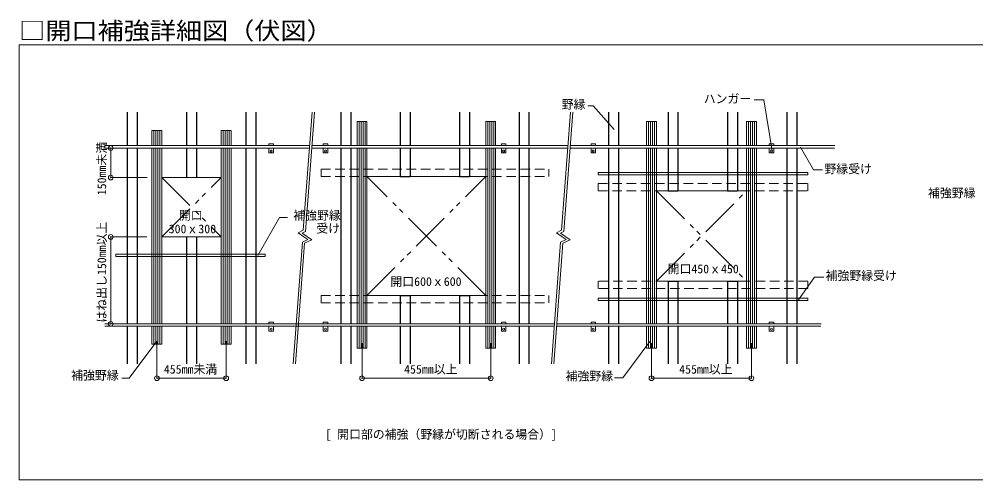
# Model space of a CAD drawing. Units: millimetres, scale not verified. Extents: x -7800 to 7800, y -5387 to 5300.
# Drawn here: x 78 to 4911, y 75 to 2401 of the extents above; entities that cross this region are included whole.
import ezdxf
from ezdxf.enums import TextEntityAlignment as Align

# ---------------------------------------------------------------- set-up
doc = ezdxf.new("R2010")
doc.units = ezdxf.units.MM
doc.header["$LTSCALE"] = 40
doc.header["$PDMODE"] = 32
doc.header["$PDSIZE"] = 24
for name, pattern in [('CHAIN1', [8, 5, -1, 1, -1]), ('DASHED1', [1.8, 1.2, -0.6]), ('DOUBLE_CHAIN1', [8.8, 5, -1, 0.6, -0.6, 0.6, -1])]:
    doc.linetypes.add(name, pattern=pattern)
for name, color, linetype, lineweight in [('7-0_中心線', 4, 'CHAIN1', 9), ('7-1_吊り材', 7, 'Continuous', 18), ('7-2_野縁受け', 3, 'Continuous', 18), ('7-3_野縁', 2, 'Continuous', 25), ('7-4_ブレース・補強材', 4, 'Continuous', 9), ('7-5_寸法', 4, 'Continuous', 9), ('7-6_文字・矢印', 7, 'Continuous', 18), ('7-D_パネル', 4, 'Continuous', 9), ('F-3_野縁受け', 7, 'Continuous', 18)]:
    doc.layers.add(name, color=color, linetype=linetype, lineweight=lineweight)
doc.layers.add('F-6_文字', color=7, linetype='Continuous')
doc.styles.add('ＭＳ ゴシック', font='')
doc.styles.get('ＭＳ ゴシック').set_extended_font_data('MS Gothic')

msp = doc.modelspace()

# ---------------------------------------------------------------- linework, layer by layer
at = {"layer": '7-0_中心線'}
for p, q in [((1123.95, 774.63), (1123.95, 587.62)), ((773.95, 771.98), (773.95, 587.62)), ((1810.49, 764.56), (1810.49, 587.62)), ((2460.49, 764.56), (2460.49, 587.62)), ((3272.64, 764.56), (3272.64, 587.62)), ((3777.64, 764.56), (3777.64, 587.62))]:
    msp.add_line(p, q, dxfattribs=at)
at = {"layer": '7-1_吊り材'}
for p, q in [((1340.15, 1761.99), (1340.15, 1770.79)), ((1340.15, 1770.79), (1363.15, 1770.79)), ((1340.15, 1749.99), (1340.15, 1724.99)), ((1363.15, 1770.79), (1363.15, 1761.99)), ((1363.15, 1724.99), (1363.15, 1749.99)), ((1614.27, 1770.79), (1614.27, 1761.99)), ((1637.27, 1770.79), (1614.27, 1770.79)), ((1614.27, 1724.99), (1614.27, 1749.99)), ((1637.27, 1761.99), (1637.27, 1770.79)), ((1637.27, 1749.99), (1637.27, 1724.99)), ((2514.27, 1770.79), (2514.27, 1761.99)), ((2537.27, 1770.79), (2514.27, 1770.79)), ((2514.27, 1724.99), (2514.27, 1749.99)), ((2537.27, 1761.99), (2537.27, 1770.79)), ((2537.27, 1749.99), (2537.27, 1724.99)), ((2967.16, 1770.79), (2967.16, 1761.99)), ((2990.16, 1770.79), (2967.16, 1770.79)), ((2967.16, 1724.99), (2967.16, 1749.99)), ((2990.16, 1761.99), (2990.16, 1770.79)), ((2990.16, 1749.99), (2990.16, 1724.99)), ((3867.16, 1770.79), (3867.16, 1761.99)), ((3890.16, 1770.79), (3867.16, 1770.79)), ((3867.16, 1724.99), (3867.16, 1749.99)), ((3890.16, 1761.99), (3890.16, 1770.79)), ((3890.16, 1749.99), (3890.16, 1724.99)), ((1340.15, 1724.99), (1363.15, 1724.99)), ((1637.27, 1724.99), (1614.27, 1724.99)), ((2537.27, 1724.99), (2514.27, 1724.99)), ((2990.16, 1724.99), (2967.16, 1724.99)), ((3890.16, 1724.99), (3867.16, 1724.99)), ((1340.15, 861.99), (1340.15, 870.79)), ((1340.15, 870.79), (1363.15, 870.79)), ((1363.15, 870.79), (1363.15, 861.99)), ((1614.27, 870.79), (1614.27, 861.99)), ((1637.27, 870.79), (1614.27, 870.79)), ((1637.27, 861.99), (1637.27, 870.79)), ((2514.27, 870.79), (2514.27, 861.99)), ((2537.27, 870.79), (2514.27, 870.79)), ((2537.27, 861.99), (2537.27, 870.79)), ((2967.16, 870.79), (2967.16, 861.99)), ((2990.16, 870.79), (2967.16, 870.79)), ((2990.16, 861.99), (2990.16, 870.79)), ((3867.16, 870.79), (3867.16, 861.99)), ((3890.16, 870.79), (3867.16, 870.79)), ((3890.16, 861.99), (3890.16, 870.79)), ((1340.15, 849.99), (1340.15, 824.99)), ((1340.15, 824.99), (1363.15, 824.99)), ((1363.15, 824.99), (1363.15, 849.99)), ((1614.27, 824.99), (1614.27, 849.99)), ((1637.27, 824.99), (1614.27, 824.99)), ((1637.27, 849.99), (1637.27, 824.99)), ((2514.27, 824.99), (2514.27, 849.99)), ((2537.27, 824.99), (2514.27, 824.99)), ((2537.27, 849.99), (2537.27, 824.99)), ((2967.16, 824.99), (2967.16, 849.99)), ((2990.16, 824.99), (2967.16, 824.99)), ((2990.16, 849.99), (2990.16, 824.99)), ((3867.16, 824.99), (3867.16, 849.99)), ((3890.16, 824.99), (3867.16, 824.99)), ((3890.16, 849.99), (3890.16, 824.99))]:
    msp.add_line(p, q, dxfattribs=at)
for centre in [(1351.65, 1734.99), (1625.77, 1734.99), (2525.77, 1734.99), (2978.66, 1734.99), (3878.66, 1734.99), (1351.65, 834.99), (1625.77, 834.99), (2525.77, 834.99), (2978.66, 834.99), (3878.66, 834.99)]:
    msp.add_circle(centre, 5, dxfattribs=at)
at = {"layer": '7-2_野縁受け'}
for p, q in [((1545.98, 1761.99), (511.04, 1761.99)), ((1545.07, 1749.99), (511.04, 1749.99)), ((1557.1, 1749.99), (2849.82, 1749.99)), ((1558.01, 1761.99), (2850.73, 1761.99)), ((2861.85, 1749.99), (4197.24, 1749.99)), ((2862.77, 1761.99), (4198.15, 1761.99)), ((1487.8, 861.99), (511.04, 861.99)), ((1488.71, 849.99), (511.04, 849.99)), ((1488.71, 849.99), (2781.43, 849.99)), ((1489.62, 861.99), (2782.34, 861.99)), ((2793.46, 849.99), (4128.84, 849.99)), ((2794.37, 861.99), (4129.75, 861.99))]:
    msp.add_line(p, q, dxfattribs=at)
at = {"layer": '7-3_野縁'}
for p, q in [((623.95, 1930.34), (623.95, 1761.99)), ((673.95, 1930.34), (673.95, 1761.99)), ((923.95, 1930.34), (923.95, 1761.99)), ((973.95, 1930.34), (973.95, 1761.99)), ((1223.95, 1930.34), (1223.95, 1761.99)), ((1273.95, 1930.34), (1273.95, 1761.99)), ((1703.47, 1930.34), (1703.47, 1761.99)), ((1753.47, 1930.34), (1753.47, 1761.99)), ((2003.47, 1930.34), (2003.47, 1761.99)), ((2053.47, 1930.34), (2053.47, 1761.99)), ((2303.47, 1930.34), (2303.47, 1761.99)), ((2353.47, 1930.34), (2353.47, 1761.99)), ((2603.47, 1930.34), (2603.47, 1761.99)), ((2653.47, 1930.34), (2653.47, 1761.99)), ((3056.35, 1930.34), (3056.35, 1761.99)), ((3106.35, 1930.34), (3106.35, 1761.99)), ((3356.35, 1930.34), (3356.35, 1761.99)), ((3406.35, 1930.34), (3406.35, 1761.99)), ((3656.35, 1930.34), (3656.35, 1761.99)), ((3706.35, 1930.34), (3706.35, 1761.99)), ((3956.35, 1930.34), (3956.35, 1761.99)), ((4006.35, 1930.34), (4006.35, 1761.99)), ((623.95, 1749.99), (623.95, 1606.99)), ((673.95, 1749.99), (673.95, 1606.99)), ((923.95, 1749.99), (923.95, 1606.99)), ((973.95, 1749.99), (973.95, 1606.99)), ((1223.95, 1749.99), (1223.95, 1605.99)), ((1273.95, 1749.99), (1273.95, 1605.99)), ((1703.47, 1749.99), (1703.47, 1605.99)), ((1753.47, 1749.99), (1753.47, 1605.99)), ((2003.47, 1749.99), (2003.47, 1605.99)), ((2053.47, 1749.99), (2053.47, 1605.99)), ((2303.47, 1749.99), (2303.47, 1605.99)), ((2353.47, 1749.99), (2353.47, 1605.99)), ((2603.47, 1749.99), (2603.47, 1605.99)), ((3056.35, 1749.99), (3056.35, 1533.49)), ((3106.35, 1749.99), (3106.35, 1533.49)), ((3356.35, 1749.99), (3356.35, 1533.49)), ((3406.35, 1749.99), (3406.35, 1533.49)), ((3656.35, 1749.99), (3656.35, 1533.49)), ((3706.35, 1749.99), (3706.35, 1533.49)), ((3956.35, 1749.99), (3956.35, 1533.49)), ((4006.35, 1749.99), (4006.35, 1533.49)), ((623.95, 1606.99), (623.95, 1005.99)), ((673.95, 1606.99), (673.95, 1005.99)), ((1223.95, 1605.99), (1223.95, 1005.99)), ((1273.95, 1605.99), (1273.95, 1005.99)), ((1703.47, 1605.99), (1703.47, 1005.99)), ((1753.47, 1605.99), (1753.47, 1005.99)), ((2003.47, 1605.99), (2053.47, 1605.99)), ((2303.47, 1605.99), (2353.47, 1605.99)), ((2603.47, 1605.99), (2603.47, 1005.99)), ((3056.35, 1614.44), (3056.35, 1571.49)), ((3106.35, 1614.44), (3106.35, 1571.49)), ((3356.35, 1614.44), (3356.35, 1571.49)), ((3356.35, 1614.44), (3356.35, 1571.49)), ((3406.35, 1614.44), (3406.35, 1571.49)), ((3406.35, 1614.44), (3406.35, 1571.49)), ((3656.35, 1614.44), (3656.35, 1571.49)), ((3656.35, 1614.44), (3656.35, 1571.49)), ((3706.35, 1614.44), (3706.35, 1571.49)), ((3706.35, 1614.44), (3706.35, 1571.49)), ((3956.35, 1614.44), (3956.35, 1571.49)), ((4006.35, 1614.44), (4006.35, 1571.49)), ((3056.35, 1533.49), (3056.35, 1078.49)), ((3106.35, 1533.49), (3106.35, 1078.49)), ((3356.35, 1533.49), (3406.35, 1533.49)), ((3656.35, 1533.49), (3706.35, 1533.49)), ((3956.35, 1533.49), (3956.35, 1078.49)), ((4006.35, 1533.49), (4006.35, 1078.49)), ((923.95, 1300.99), (923.95, 1005.99)), ((973.95, 1300.99), (973.95, 1005.99)), ((3056.35, 1078.49), (3056.35, 861.99)), ((3106.35, 1078.49), (3106.35, 861.99)), ((3356.35, 1078.49), (3406.35, 1078.49)), ((3356.35, 1078.49), (3356.35, 861.99)), ((3406.35, 1078.49), (3406.35, 861.99)), ((3656.35, 1078.49), (3706.35, 1078.49)), ((3656.35, 1078.49), (3656.35, 861.99)), ((3706.35, 1078.49), (3706.35, 861.99)), ((3956.35, 1078.49), (3956.35, 861.99)), ((4006.35, 1078.49), (4006.35, 861.99)), ((3056.35, 1040.49), (3056.35, 991.85)), ((3106.35, 1040.49), (3106.35, 991.85)), ((3356.35, 1040.49), (3356.35, 991.85)), ((3356.35, 1040.49), (3356.35, 991.85)), ((3406.35, 1040.49), (3406.35, 991.85)), ((3406.35, 1040.49), (3406.35, 991.85)), ((3656.35, 1040.49), (3656.35, 991.85)), ((3656.35, 1040.49), (3656.35, 991.85)), ((3706.35, 1040.49), (3706.35, 991.85)), ((3706.35, 1040.49), (3706.35, 991.85)), ((3956.35, 1040.49), (3956.35, 991.85)), ((4006.35, 1040.49), (4006.35, 991.85)), ((623.95, 1005.99), (623.95, 861.99)), ((673.95, 1005.99), (673.95, 861.99)), ((923.95, 1005.99), (923.95, 861.99)), ((973.95, 1005.99), (973.95, 861.99)), ((1223.95, 1005.99), (1223.95, 861.99)), ((1273.95, 1005.99), (1273.95, 861.99)), ((1703.47, 1005.99), (1703.47, 861.99)), ((1753.47, 1005.99), (1753.47, 861.99)), ((2003.47, 1005.99), (2053.47, 1005.99)), ((2003.47, 1005.99), (2003.47, 861.99)), ((2053.47, 1005.99), (2053.47, 861.99)), ((2303.47, 1005.99), (2353.47, 1005.99)), ((2303.47, 1005.99), (2303.47, 861.99)), ((2353.47, 1005.99), (2353.47, 861.99)), ((2603.47, 1005.99), (2603.47, 861.99)), ((2653.47, 1005.99), (2653.47, 861.99)), ((623.95, 849.99), (623.95, 660.28)), ((673.95, 849.99), (673.95, 660.28)), ((923.95, 849.99), (923.95, 660.28)), ((973.95, 849.99), (973.95, 660.28)), ((1223.95, 849.99), (1223.95, 660.28)), ((1273.95, 849.99), (1273.95, 660.28)), ((1703.47, 849.99), (1703.47, 660.28)), ((1753.47, 849.99), (1753.47, 660.28)), ((2003.47, 849.99), (2003.47, 660.28)), ((2053.47, 849.99), (2053.47, 660.28)), ((2303.47, 849.99), (2303.47, 660.28)), ((2353.47, 849.99), (2353.47, 660.28)), ((2603.47, 849.99), (2603.47, 660.28)), ((2653.47, 849.99), (2653.47, 660.28)), ((3056.35, 849.99), (3056.35, 660.28)), ((3106.35, 849.99), (3106.35, 660.28)), ((3356.35, 849.99), (3356.35, 660.28)), ((3406.35, 849.99), (3406.35, 660.28)), ((3656.35, 849.99), (3656.35, 660.28)), ((3706.35, 849.99), (3706.35, 660.28)), ((3956.35, 849.99), (3956.35, 660.28)), ((4006.35, 849.99), (4006.35, 660.28))]:
    msp.add_line(p, q, dxfattribs=at)
msp.add_lwpolyline([(2653.47, 1749.99), (2653.47, 1605.99), (2653.47, 1005.99)], dxfattribs=at)
at = {"layer": '7-4_ブレース・補強材'}
for p, q in [((748.95, 1838.65), (798.95, 1838.65)), ((748.95, 1838.65), (748.95, 1761.99)), ((758.95, 1838.65), (758.95, 1761.99)), ((768.95, 1838.65), (768.95, 1761.99)), ((778.95, 1838.65), (778.95, 1761.99)), ((788.95, 1838.65), (788.95, 1761.99)), ((798.95, 1838.65), (798.95, 1761.99)), ((798.95, 1838.65), (798.95, 1761.99)), ((1098.95, 1838.65), (1148.95, 1838.65)), ((1098.95, 1838.65), (1098.95, 1761.99)), ((1108.95, 1838.65), (1108.95, 1761.99)), ((1118.95, 1838.65), (1118.95, 1761.99)), ((1128.95, 1838.65), (1128.95, 1761.99)), ((1138.95, 1838.65), (1138.95, 1761.99)), ((1148.95, 1838.65), (1148.95, 1761.99)), ((1785.49, 1883.72), (1835.49, 1883.72)), ((1785.49, 1761.99), (1785.49, 1883.72)), ((1795.49, 1761.99), (1795.49, 1883.72)), ((1805.49, 1761.99), (1805.49, 1883.72)), ((1815.49, 1761.99), (1815.49, 1883.72)), ((1825.49, 1761.99), (1825.49, 1883.72)), ((1835.49, 1761.99), (1835.49, 1883.72)), ((2435.49, 1761.99), (2435.49, 1883.72)), ((2435.49, 1883.72), (2485.49, 1883.72)), ((2445.49, 1883.72), (2445.49, 1761.99)), ((2455.49, 1883.72), (2455.49, 1761.99)), ((2465.49, 1883.72), (2465.49, 1761.99)), ((2475.49, 1883.72), (2475.49, 1761.99)), ((2485.49, 1883.72), (2485.49, 1761.99)), ((3247.64, 1883.72), (3297.64, 1883.72)), ((3247.64, 1883.72), (3247.64, 1761.99)), ((3257.64, 1883.72), (3257.64, 1761.99)), ((3267.64, 1883.72), (3267.64, 1761.99)), ((3277.64, 1883.72), (3277.64, 1761.99)), ((3287.64, 1883.72), (3287.64, 1761.99)), ((3297.64, 1883.72), (3297.64, 1761.99)), ((3752.64, 1883.72), (3802.64, 1883.72)), ((3752.64, 1883.72), (3752.64, 1761.99)), ((3762.64, 1883.72), (3762.64, 1761.99)), ((3772.64, 1883.72), (3772.64, 1761.99)), ((3782.64, 1883.72), (3782.64, 1761.99)), ((3792.64, 1883.72), (3792.64, 1761.99)), ((3802.64, 1883.72), (3802.64, 1761.99)), ((748.95, 1749.99), (748.95, 861.99)), ((758.95, 1749.99), (758.95, 861.99)), ((768.95, 1749.99), (768.95, 861.99)), ((778.95, 1749.99), (778.95, 861.99)), ((788.95, 1749.99), (788.95, 861.99)), ((798.95, 1749.99), (798.95, 861.99)), ((798.95, 1749.99), (798.95, 861.99)), ((1098.95, 1749.99), (1098.95, 861.99)), ((1108.95, 1749.99), (1108.95, 861.99)), ((1118.95, 1749.99), (1118.95, 861.99)), ((1128.95, 1749.99), (1128.95, 861.99)), ((1138.95, 1749.99), (1138.95, 861.99)), ((1148.95, 1749.99), (1148.95, 861.99)), ((1785.49, 861.99), (1785.49, 1749.99)), ((1795.49, 861.99), (1795.49, 1749.99)), ((1805.49, 861.99), (1805.49, 1749.99)), ((1815.49, 861.99), (1815.49, 1749.99)), ((1825.49, 861.99), (1825.49, 1749.99)), ((1835.49, 1749.99), (1835.49, 861.99)), ((2435.49, 1749.99), (2435.49, 861.99)), ((2445.49, 1749.99), (2445.49, 861.99)), ((2455.49, 1749.99), (2455.49, 861.99)), ((2465.49, 1749.99), (2465.49, 861.99)), ((2475.49, 1749.99), (2475.49, 861.99)), ((2485.49, 1749.99), (2485.49, 861.99)), ((3247.64, 1749.99), (3247.64, 1078.49)), ((3257.64, 1749.99), (3257.64, 1078.49)), ((3267.64, 1749.99), (3267.64, 1078.49)), ((3277.64, 1749.99), (3277.64, 1078.49)), ((3287.64, 1749.99), (3287.64, 1078.49)), ((3297.64, 1749.99), (3297.64, 1078.49)), ((3752.64, 1749.99), (3752.64, 1078.49)), ((3762.64, 1749.99), (3762.64, 1078.49)), ((3772.64, 1749.99), (3772.64, 1078.49)), ((3782.64, 1749.99), (3782.64, 1078.49)), ((3792.64, 1749.99), (3792.64, 1078.49)), ((3802.64, 1749.99), (3802.64, 1078.49)), ((3003.1, 1626.44), (4062.56, 1626.44)), ((3003.1, 1614.44), (3003.1, 1626.44)), ((3247.64, 1614.44), (3247.64, 1571.49)), ((3297.64, 1614.44), (3297.64, 1571.49)), ((3752.64, 1614.44), (3752.64, 1571.49)), ((3802.64, 1614.44), (3802.64, 1571.49)), ((565.91, 1214.8), (1321.39, 1214.8)), ((565.91, 1202.8), (565.91, 1214.8)), ((1321.39, 1214.8), (1321.39, 1202.8)), ((565.91, 1202.8), (1321.39, 1202.8)), ((3247.64, 1078.49), (3247.64, 861.99)), ((3257.64, 1078.49), (3257.64, 861.99)), ((3267.64, 1078.49), (3267.64, 861.99)), ((3277.64, 1078.49), (3277.64, 861.99)), ((3287.64, 1078.49), (3287.64, 861.99)), ((3297.64, 1078.49), (3297.64, 861.99)), ((3752.64, 1078.49), (3752.64, 861.99)), ((3762.64, 1078.49), (3762.64, 861.99)), ((3772.64, 1078.49), (3772.64, 861.99)), ((3782.64, 1078.49), (3782.64, 861.99)), ((3792.64, 1078.49), (3792.64, 861.99)), ((3802.64, 1078.49), (3802.64, 861.99)), ((3247.64, 1040.49), (3247.64, 991.85)), ((3297.64, 1040.49), (3297.64, 991.85)), ((3752.64, 1040.49), (3752.64, 991.85)), ((3802.64, 1040.49), (3802.64, 991.85)), ((3003.1, 991.85), (4062.56, 991.85)), ((3003.1, 979.85), (3003.1, 991.85)), ((748.95, 849.99), (748.95, 759.8)), ((758.95, 849.99), (758.95, 759.8)), ((768.95, 849.99), (768.95, 759.8)), ((778.95, 849.99), (778.95, 759.8)), ((788.95, 849.99), (788.95, 759.8)), ((798.95, 849.99), (798.95, 759.8)), ((798.95, 849.99), (798.95, 759.8)), ((1098.95, 849.99), (1098.95, 759.8)), ((1108.95, 849.99), (1108.95, 759.8)), ((1118.95, 849.99), (1118.95, 759.8)), ((1128.95, 849.99), (1128.95, 759.8)), ((1138.95, 849.99), (1138.95, 759.8)), ((1148.95, 849.99), (1148.95, 759.8)), ((1785.49, 739.47), (1785.49, 849.99)), ((1795.49, 739.47), (1795.49, 849.99)), ((1805.49, 739.47), (1805.49, 849.99)), ((1815.49, 739.47), (1815.49, 849.99)), ((1825.49, 739.47), (1825.49, 849.99)), ((1835.49, 849.99), (1835.49, 739.47)), ((2435.49, 849.99), (2435.49, 739.47)), ((2445.49, 849.99), (2445.49, 739.47)), ((2455.49, 849.99), (2455.49, 739.47)), ((2465.49, 849.99), (2465.49, 739.47)), ((2475.49, 849.99), (2475.49, 739.47)), ((2485.49, 849.99), (2485.49, 739.47)), ((3247.64, 849.99), (3247.64, 739.47)), ((3257.64, 849.99), (3257.64, 739.47)), ((3267.64, 849.99), (3267.64, 739.47)), ((3277.64, 849.99), (3277.64, 739.47)), ((3287.64, 849.99), (3287.64, 739.47)), ((3297.64, 849.99), (3297.64, 739.47)), ((3752.64, 849.99), (3752.64, 739.47)), ((3762.64, 849.99), (3762.64, 739.47)), ((3772.64, 849.99), (3772.64, 739.47)), ((3782.64, 849.99), (3782.64, 739.47)), ((3792.64, 849.99), (3792.64, 739.47)), ((3802.64, 849.99), (3802.64, 739.47)), ((748.95, 759.8), (798.95, 759.8)), ((1098.95, 759.8), (1148.95, 759.8)), ((1785.49, 739.47), (1835.49, 739.47)), ((2435.49, 739.47), (2485.49, 739.47)), ((3247.64, 739.47), (3297.64, 739.47)), ((3752.64, 739.47), (3802.64, 739.47))]:
    msp.add_line(p, q, dxfattribs=at)
at = {"layer": '7-4_ブレース・補強材', "linetype": 'DASHED1'}
for p, q in [((1603.47, 1643.99), (2753.47, 1643.99)), ((2753.47, 1643.99), (2753.47, 1605.99)), ((3003.1, 1571.49), (4062.56, 1571.49)), ((3003.1, 1571.49), (3003.1, 1533.49)), ((4062.56, 1533.49), (4062.56, 1571.49)), ((3003.1, 1533.49), (4062.56, 1533.49)), ((3003.1, 1078.49), (3003.1, 1040.49)), ((4062.56, 1078.49), (3003.1, 1078.49)), ((4062.56, 1040.49), (4062.56, 1078.49)), ((4062.56, 1040.49), (3003.1, 1040.49)), ((1603.47, 1005.99), (2753.47, 1005.99)), ((1603.47, 1005.99), (1603.47, 967.99)), ((1603.47, 967.99), (2753.47, 967.99)), ((2753.47, 1005.99), (2753.47, 967.99))]:
    msp.add_line(p, q, dxfattribs=at)
msp.add_lwpolyline([(1603.47, 1643.99), (1603.47, 1605.99), (2753.47, 1605.99)], dxfattribs=at)
at = {"layer": '7-4_ブレース・補強材'}
for points in [[(3003.1, 1614.44), (4062.56, 1614.44), (4062.56, 1626.44)], [(3003.1, 979.85), (4062.56, 979.85), (4062.56, 991.85)]]:
    msp.add_lwpolyline(points, dxfattribs=at)
at = {"layer": '7-5_寸法'}
for p, q in [((540.97, 1749.99), (540.97, 1600.99)), ((540.97, 1600.99), (725.58, 1600.99)), ((540.97, 1300.99), (723.38, 1300.99)), ((540.97, 861.99), (540.97, 1300.99)), ((773.95, 587.62), (1123.95, 587.62)), ((1810.49, 587.62), (2460.49, 587.62)), ((3272.64, 587.62), (3777.64, 587.62))]:
    msp.add_line(p, q, dxfattribs=at)
at = {"layer": '7-5_寸法', "color": 7}
for p in [(540.97, 1749.99), (540.97, 1600.99), (540.97, 1300.99), (540.97, 861.99), (773.95, 587.62), (1123.95, 587.62), (1810.49, 587.62), (2460.49, 587.62), (3272.64, 587.62), (3777.64, 587.62)]:
    msp.add_point(p, dxfattribs=at)
at = {"layer": '7-6_文字・矢印'}
for p, q in [((3840.87, 1993.34), (3791.45, 1993.34)), ((3840.87, 1993.34), (3882.48, 1736.07)), ((2978.04, 1963.32), (2950.38, 1963.32)), ((2978.04, 1963.32), (3084.07, 1843.73)), ((1283.51, 1207.95), (1394.27, 1399.79)), ((1394.27, 1398.9), (1433.72, 1398.9)), ((4014.88, 983.63), (4095.42, 1097.89)), ((4095.42, 1097.89), (4143.01, 1097.89)), ((634.38, 588.14), (774.25, 774.63)), ((3127.42, 590.37), (3264.34, 772.92)), ((634.38, 588.14), (596.24, 588.14)), ((3127.42, 590.37), (3086.05, 590.37))]:
    msp.add_line(p, q, dxfattribs=at)
at = {"layer": '7-6_文字・矢印', "color": 4, "lineweight": 9}
for p, q in [((1558.77, 1930.34), (1513.51, 1334.67)), ((1570.81, 1930.34), (1525.12, 1329.15)), ((2863.52, 1930.34), (2818.26, 1334.67)), ((2875.56, 1930.34), (2829.87, 1329.15)), ((1487.58, 1322.21), (1513.51, 1334.67)), ((1517.05, 1302.08), (1487.58, 1322.21)), ((1507.52, 1320.7), (1525.12, 1329.15)), ((1556.92, 1286.94), (1507.52, 1320.7)), ((2792.33, 1322.21), (2818.26, 1334.67)), ((2821.8, 1302.08), (2792.33, 1322.21)), ((2812.27, 1320.7), (2829.87, 1329.15)), ((2861.68, 1286.94), (2812.27, 1320.7)), ((1508.97, 1275), (1462.26, 660.28)), ((1520.59, 1269.49), (1474.29, 660.28)), ((1536.98, 1288.46), (1508.97, 1275)), ((1517.05, 1302.08), (1536.98, 1288.46)), ((1556.92, 1286.94), (1520.59, 1269.49)), ((2813.72, 1275), (2767.01, 660.28)), ((2825.34, 1269.49), (2779.04, 660.28)), ((2841.73, 1288.46), (2813.72, 1275)), ((2821.8, 1302.08), (2841.73, 1288.46)), ((2861.68, 1286.94), (2825.34, 1269.49))]:
    msp.add_line(p, q, dxfattribs=at)
at = {"layer": '7-6_文字・矢印', "color": 4, "linetype": 'DOUBLE_CHAIN1', "lineweight": 9}
for p, q in [((798.95, 1600.99), (1098.95, 1300.99)), ((798.95, 1300.99), (1098.95, 1600.99)), ((2435.49, 1005.99), (1835.49, 1605.99)), ((1835.49, 1005.99), (2435.49, 1605.99)), ((3297.64, 1078.49), (3752.64, 1533.49)), ((3297.64, 1533.49), (3752.64, 1078.49))]:
    msp.add_line(p, q, dxfattribs=at)
at = {"layer": '7-6_文字・矢印', "color": 2, "lineweight": 25}
for p, q in [((923.95, 1606.99), (923.95, 1600.99)), ((973.95, 1606.99), (973.95, 1600.99))]:
    msp.add_line(p, q, dxfattribs=at)
at = {"layer": '7-6_文字・矢印'}
msp.add_lwpolyline([(4024.65, 1753.79), (4091.51, 1639.88), (4136.18, 1639.88)], dxfattribs=at)
at = {"layer": '7-D_パネル'}
for p, q in [((1098.95, 1600.99), (798.95, 1600.99)), ((798.95, 1300.99), (798.95, 1600.99)), ((798.95, 1600.99), (1098.95, 1600.99)), ((1098.95, 1600.99), (1098.95, 1300.99)), ((1835.49, 1005.99), (1835.49, 1605.99)), ((1835.49, 1605.99), (2435.49, 1605.99)), ((2435.49, 1605.99), (2435.49, 1005.99)), ((3297.64, 1533.49), (3752.64, 1533.49)), ((3297.64, 1078.49), (3297.64, 1533.49)), ((3297.64, 1533.49), (3752.64, 1533.49)), ((3752.64, 1533.49), (3752.64, 1078.49)), ((1098.95, 1300.99), (798.95, 1300.99)), ((1098.95, 1300.99), (798.95, 1300.99)), ((3752.64, 1078.49), (3297.64, 1078.49)), ((2435.49, 1005.99), (1835.49, 1005.99))]:
    msp.add_line(p, q, dxfattribs=at)
at = {"layer": 'F-3_野縁受け', "color": 3}
for p, q in [((78.17, 2271.57), (7638.17, 2271.57)), ((78.17, 2271.57), (78.17, 74.57)), ((78.17, 74.57), (7638.17, 74.57))]:
    msp.add_line(p, q, dxfattribs=at)

# ---------------------------------------------------------------- texts
at = {"layer": '7-5_寸法', "style": 'ＭＳ ゴシック'}
for s, p in [('150mm未満', (530.91, 1511.57)), ('はね出し150mm以上', (530.97, 868.49))]:
    msp.add_text(s, height=43.99, rotation=90, dxfattribs=at).set_placement(p, align=Align.BOTTOM_LEFT)
for s, p in [('455mm未満', (809.08, 597.62)), ('455mm以上', (2022.99, 597.62)), ('455mm以上', (3412.64, 597.62))]:
    msp.add_text(s, height=43.99, dxfattribs=at).set_placement(p, align=Align.BOTTOM_LEFT)
at = {"layer": '7-6_文字・矢印', "style": 'ＭＳ ゴシック'}
for s, p in [('野縁', (2818.87, 1934.98)), ('ハンガー', (3536.44, 1963.13)), ('野縁受け', (4146.3, 1609.04)), ('補強野縁', (4669.81, 1487.42)), ('開口', (885, 1374.37)), ('補強野縁', (1462.98, 1374.28)), ('300ｘ300', (833.74, 1306.44)), ('受け', (1579.48, 1308.93)), ('開口450ｘ450', (3354.11, 1104.33)), ('補強野縁受け', (4152.32, 1070.31)), ('開口600ｘ600', (1953.62, 1040.59)), ('補強野縁', (340.96, 566.92)), ('補強野縁', (2838.74, 563.28)), ('[ 開口部の補強（野縁が切断される場合）]', (1625.06, 269.03))]:
    msp.add_text(s, height=43.99, dxfattribs=at).set_placement(p, align=Align.BOTTOM_LEFT)
at = {"layer": 'F-6_文字', "style": 'ＭＳ ゴシック', "width": 1.1}
msp.add_text('□開口補強詳細図（伏図）', height=87.98, dxfattribs=at).set_placement((78.17, 2271.57), align=Align.BOTTOM_LEFT)

doc.saveas('drawing.dxf')
